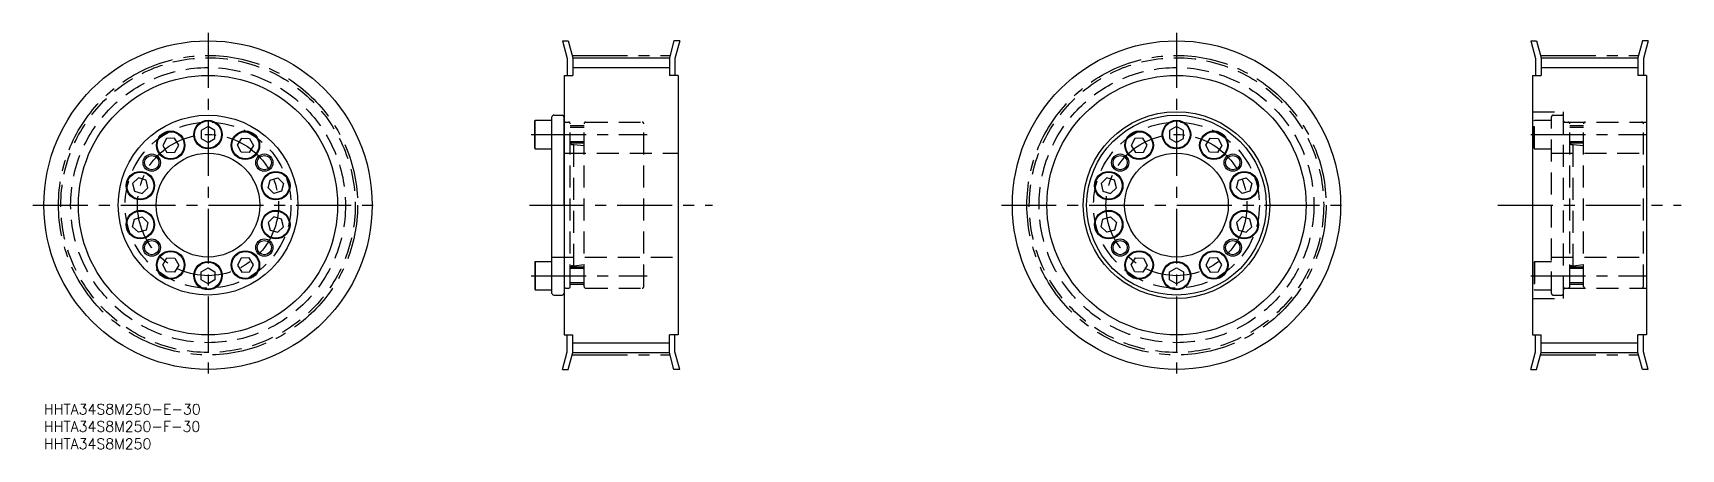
# Model space of a CAD drawing. Extents: x -3 to 474, y -13 to 107.
import ezdxf

# ---------------------------------------------------------------- set-up
doc = ezdxf.new("R2010")
doc.units = 0
doc.header["$LTSCALE"] = 0.5
doc.linetypes.add('CENTER', pattern=[50.8, 31.75, -6.35, 6.35, -6.35])
doc.linetypes.add('DASHED', pattern=[19.05, 12.7, -6.35])
for name, color, linetype in [('MSM_CENTER', 1, 'CENTER'), ('MSM_CONTINUOUS', 7, 'CONTINUOUS'), ('MSM_DASHED', 4, 'DASHED'), ('MSM_NARROW', 5, 'CONTINUOUS'), ('MSM_PART_NUMBER', 7, 'CONTINUOUS')]:
    doc.layers.add(name, color=color, linetype=linetype)
doc.styles.get("Standard").update_dxf_attribs({"font": 'txt.shx', "height": 3, "bigfont": 'bigfont.shx'})

# ---------------------------------------------------------------- blocks, each defined once
blk = doc.blocks.new('*U2')
at = {"layer": 'MSM_PART_NUMBER'}
blk.add_text('HHTA34S8M250-E-30', height=3, dxfattribs=at).set_placement((0, -3))
blk = doc.blocks.new('*U3')
at = {"layer": 'MSM_PART_NUMBER'}
blk.add_text('HHTA34S8M250-F-30', height=3, dxfattribs=at).set_placement((0, -8))
blk = doc.blocks.new('*U4')
at = {"layer": 'MSM_PART_NUMBER'}
blk.add_text('HHTA34S8M250', height=3, dxfattribs=at).set_placement((0, -13))

msp = doc.modelspace()

# ---------------------------------------------------------------- linework, layer by layer
at = {"layer": 'MSM_CENTER'}
for p, q in [((47.5, 107.26), (47.5, 6.35)), ((327.78, 107.26), (327.78, 6.35)), ((153.03, 100.79), (181.03, 100.79)), ((433.31, 100.79), (461.31, 100.79)), ((141.03, 77.9), (174.63, 77.9)), ((430.31, 77.9), (463.91, 77.9)), ((-3.17, 57.5), (97.49, 57.5)), ((140.53, 57.5), (193.53, 57.5)), ((277.1, 57.5), (377.77, 57.5)), ((420.81, 57.5), (473.81, 57.5)), ((141.03, 37.1), (174.63, 37.1)), ((430.31, 37.1), (463.91, 37.1)), ((153.03, 14.21), (181.03, 14.21)), ((433.31, 14.21), (461.31, 14.21))]:
    msp.add_line(p, q, dxfattribs=at)
for centre, radius in [((47.5, 57.5), 43.29), ((327.78, 57.5), 43.29), ((47.5, 57.5), 20.4), ((327.78, 57.5), 20.4)]:
    msp.add_circle(centre, radius, dxfattribs=at)
at = {"layer": 'MSM_CONTINUOUS'}
for p, q in [((150.06, 105), (151.43, 99.89)), ((150.06, 105), (151.72, 105)), ((151.72, 105), (153.03, 100.1)), ((182.34, 105), (181.03, 100.1)), ((184, 105), (182.34, 105)), ((184, 105), (182.63, 99.89)), ((430.34, 105), (431.71, 99.89)), ((430.34, 105), (431.99, 105)), ((431.99, 105), (433.31, 100.1)), ((462.62, 105), (461.31, 100.1)), ((464.27, 105), (462.62, 105)), ((464.27, 105), (462.91, 99.89)), ((151.43, 99.89), (151.43, 95)), ((153.03, 100.1), (181.03, 100.1)), ((153.03, 100.1), (153.03, 95)), ((181.03, 100.1), (181.03, 95)), ((182.63, 99.89), (182.63, 95)), ((431.71, 99.89), (431.71, 95)), ((433.31, 100.1), (461.31, 100.1)), ((433.31, 100.1), (433.31, 95)), ((461.31, 100.1), (461.31, 95)), ((462.91, 99.89), (462.91, 95)), ((150.53, 95), (150.53, 20)), ((150.53, 95), (153.03, 95)), ((183.53, 95), (181.03, 95)), ((183.53, 95), (183.53, 20)), ((430.81, 95), (430.81, 20)), ((430.81, 95), (433.31, 95)), ((463.81, 95), (461.31, 95)), ((463.81, 95), (463.81, 20)), ((142.03, 81.82), (142.15, 82.02)), ((142.03, 73.98), (142.03, 81.82)), ((142.15, 73.77), (142.15, 82.02)), ((142.15, 82.02), (147.03, 82.02)), ((147.03, 32), (147.03, 83)), ((147.53, 83.5), (150.03, 83.5)), ((150.53, 57.5), (150.53, 83)), ((35.47, 76.76), (34.38, 74.72)), ((37.77, 76.84), (35.47, 76.76)), ((39, 74.88), (37.77, 76.84)), ((47.5, 80.21), (45.5, 79.05)), ((45.5, 79.05), (45.5, 76.75)), ((45.5, 76.75), (47.5, 75.59)), ((49.5, 79.05), (47.5, 80.21)), ((47.5, 75.59), (49.5, 76.75)), ((49.5, 76.75), (49.5, 79.05)), ((56, 74.88), (57.23, 76.84)), ((57.23, 76.84), (59.53, 76.76)), ((59.53, 76.76), (60.62, 74.72)), ((315.74, 76.76), (314.66, 74.72)), ((318.05, 76.84), (315.74, 76.76)), ((319.27, 74.88), (318.05, 76.84)), ((327.78, 80.21), (325.78, 79.05)), ((325.78, 79.05), (325.78, 76.75)), ((325.78, 76.75), (327.78, 75.59)), ((329.78, 79.05), (327.78, 80.21)), ((327.78, 75.59), (329.78, 76.75)), ((329.78, 76.75), (329.78, 79.05)), ((336.28, 74.88), (337.5, 76.84)), ((337.5, 76.84), (339.81, 76.76)), ((339.81, 76.76), (340.9, 74.72)), ((34.38, 74.72), (35.61, 72.76)), ((35.61, 72.76), (37.91, 72.84)), ((37.91, 72.84), (39, 74.88)), ((57.09, 72.84), (56, 74.88)), ((59.39, 72.76), (57.09, 72.84)), ((60.62, 74.72), (59.39, 72.76)), ((142.03, 73.98), (142.15, 73.77)), ((142.15, 73.77), (147.03, 73.77)), ((314.66, 74.72), (315.88, 72.76)), ((315.88, 72.76), (318.19, 72.84)), ((318.19, 72.84), (319.27, 74.88)), ((337.36, 72.84), (336.28, 74.88)), ((339.67, 72.76), (337.36, 72.84)), ((340.9, 74.72), (339.67, 72.76)), ((147.03, 70.25), (147.03, 70.25)), ((27.33, 65.36), (25.67, 63.76)), ((25.67, 63.76), (26.23, 61.52)), ((29.55, 64.73), (27.33, 65.36)), ((28.45, 60.88), (30.11, 62.49)), ((30.11, 62.49), (29.55, 64.73)), ((64.89, 62.49), (65.45, 64.73)), ((66.55, 60.88), (64.89, 62.49)), ((65.45, 64.73), (67.67, 65.36)), ((67.67, 65.36), (69.33, 63.76)), ((69.33, 63.76), (68.77, 61.52)), ((307.61, 65.36), (305.95, 63.76)), ((305.95, 63.76), (306.51, 61.52)), ((309.83, 64.73), (307.61, 65.36)), ((308.73, 60.88), (310.39, 62.49)), ((310.39, 62.49), (309.83, 64.73)), ((345.17, 62.49), (345.73, 64.73)), ((346.83, 60.88), (345.17, 62.49)), ((345.73, 64.73), (347.95, 65.36)), ((347.95, 65.36), (349.61, 63.76)), ((349.61, 63.76), (349.05, 61.52)), ((26.23, 61.52), (28.45, 60.88)), ((68.77, 61.52), (66.55, 60.88)), ((306.51, 61.52), (308.73, 60.88)), ((349.05, 61.52), (346.83, 60.88)), ((25.67, 51.24), (26.23, 53.48)), ((26.23, 53.48), (28.45, 54.12)), ((28.45, 54.12), (30.11, 52.51)), ((30.11, 52.51), (29.55, 50.27)), ((66.55, 54.12), (64.89, 52.51)), ((64.89, 52.51), (65.45, 50.27)), ((68.77, 53.48), (66.55, 54.12)), ((69.33, 51.24), (68.77, 53.48)), ((305.95, 51.24), (306.51, 53.48)), ((306.51, 53.48), (308.73, 54.12)), ((308.73, 54.12), (310.39, 52.51)), ((310.39, 52.51), (309.83, 50.27)), ((346.83, 54.12), (345.17, 52.51)), ((345.17, 52.51), (345.73, 50.27)), ((349.05, 53.48), (346.83, 54.12)), ((349.61, 51.24), (349.05, 53.48)), ((27.33, 49.64), (25.67, 51.24)), ((29.55, 50.27), (27.33, 49.64)), ((65.45, 50.27), (67.67, 49.64)), ((67.67, 49.64), (69.33, 51.24)), ((307.61, 49.64), (305.95, 51.24)), ((309.83, 50.27), (307.61, 49.64)), ((345.73, 50.27), (347.95, 49.64)), ((347.95, 49.64), (349.61, 51.24)), ((34.38, 40.28), (35.61, 42.24)), ((35.47, 38.24), (34.38, 40.28)), ((37.77, 38.16), (35.47, 38.24)), ((35.61, 42.24), (37.91, 42.16)), ((39, 40.12), (37.77, 38.16)), ((37.91, 42.16), (39, 40.12)), ((45.5, 38.25), (47.5, 39.41)), ((45.5, 35.95), (45.5, 38.25)), ((47.5, 39.41), (49.5, 38.25)), ((49.5, 38.25), (49.5, 35.95)), ((57.09, 42.16), (56, 40.12)), ((56, 40.12), (57.23, 38.16)), ((59.39, 42.24), (57.09, 42.16)), ((57.23, 38.16), (59.53, 38.24)), ((60.62, 40.28), (59.39, 42.24)), ((59.53, 38.24), (60.62, 40.28)), ((142.03, 41.02), (142.15, 41.22)), ((142.03, 41.02), (142.03, 33.18)), ((142.15, 41.22), (142.15, 32.97)), ((142.15, 41.22), (147.03, 41.22)), ((314.66, 40.28), (315.88, 42.24)), ((315.74, 38.24), (314.66, 40.28)), ((318.05, 38.16), (315.74, 38.24)), ((315.88, 42.24), (318.19, 42.16)), ((319.27, 40.12), (318.05, 38.16)), ((318.19, 42.16), (319.27, 40.12)), ((325.78, 38.25), (327.78, 39.41)), ((325.78, 35.95), (325.78, 38.25)), ((327.78, 39.41), (329.78, 38.25)), ((329.78, 38.25), (329.78, 35.95)), ((337.36, 42.16), (336.28, 40.12)), ((336.28, 40.12), (337.5, 38.16)), ((339.67, 42.24), (337.36, 42.16)), ((337.5, 38.16), (339.81, 38.24)), ((340.9, 40.28), (339.67, 42.24)), ((339.81, 38.24), (340.9, 40.28)), ((47.5, 34.79), (45.5, 35.95)), ((49.5, 35.95), (47.5, 34.79)), ((327.78, 34.79), (325.78, 35.95)), ((329.78, 35.95), (327.78, 34.79)), ((142.03, 33.18), (142.15, 32.97)), ((142.15, 32.97), (147.03, 32.97)), ((147.53, 31.5), (150.03, 31.5)), ((150.53, 20), (153.03, 20)), ((151.43, 15.11), (151.43, 20)), ((153.03, 14.89), (153.03, 20)), ((183.53, 20), (181.03, 20)), ((181.03, 14.89), (181.03, 20)), ((182.63, 15.11), (182.63, 20)), ((430.81, 20), (433.31, 20)), ((431.71, 15.11), (431.71, 20)), ((433.31, 14.89), (433.31, 20)), ((463.81, 20), (461.31, 20)), ((461.31, 14.89), (461.31, 20)), ((462.91, 15.11), (462.91, 20)), ((150.06, 10), (151.43, 15.11)), ((151.72, 10), (153.03, 14.89)), ((153.03, 14.89), (181.03, 14.89)), ((182.34, 10), (181.03, 14.89)), ((184, 10), (182.63, 15.11)), ((430.34, 10), (431.71, 15.11)), ((431.99, 10), (433.31, 14.89)), ((433.31, 14.89), (461.31, 14.89)), ((462.62, 10), (461.31, 14.89)), ((464.27, 10), (462.91, 15.11)), ((150.06, 10), (151.72, 10)), ((184, 10), (182.34, 10)), ((430.34, 10), (431.99, 10)), ((464.27, 10), (462.62, 10))]:
    msp.add_line(p, q, dxfattribs=at)
for centre, radius in [((47.5, 57.5), 47.5), ((327.78, 57.5), 47.5), ((47.5, 57.5), 37.5), ((327.78, 57.5), 37.5), ((47.5, 57.5), 26), ((47.5, 77.9), 4.12), ((47.5, 77.9), 3.92), ((327.78, 57.5), 27), ((327.78, 57.5), 26), ((327.78, 77.9), 4.12), ((327.78, 77.9), 3.92), ((36.69, 74.8), 4.12), ((36.69, 74.8), 3.92), ((58.31, 74.8), 4.12), ((58.31, 74.8), 3.92), ((316.97, 74.8), 4.12), ((316.97, 74.8), 3.92), ((338.59, 74.8), 4.12), ((338.59, 74.8), 3.92), ((31.21, 69.78), 2.07), ((47.5, 57.5), 15), ((63.79, 69.78), 2.07), ((311.48, 69.78), 2.07), ((327.78, 57.5), 15), ((344.07, 69.78), 2.07), ((27.89, 63.12), 4.12), ((27.89, 63.12), 3.92), ((67.11, 63.12), 4.12), ((67.11, 63.12), 3.92), ((308.17, 63.12), 4.12), ((308.17, 63.12), 3.92), ((347.39, 63.12), 4.12), ((347.39, 63.12), 3.92), ((27.89, 51.88), 4.12), ((27.89, 51.88), 3.92), ((67.11, 51.88), 4.12), ((67.11, 51.88), 3.92), ((308.17, 51.88), 4.12), ((308.17, 51.88), 3.92), ((347.39, 51.88), 4.12), ((347.39, 51.88), 3.92), ((31.21, 45.22), 2.07), ((36.69, 40.2), 4.12), ((36.69, 40.2), 3.92), ((58.31, 40.2), 4.12), ((58.31, 40.2), 3.92), ((63.79, 45.22), 2.07), ((311.48, 45.22), 2.07), ((316.97, 40.2), 4.12), ((316.97, 40.2), 3.92), ((338.59, 40.2), 4.12), ((338.59, 40.2), 3.92), ((344.07, 45.22), 2.07), ((47.5, 37.1), 4.12), ((47.5, 37.1), 3.92), ((327.78, 37.1), 4.12), ((327.78, 37.1), 3.92)]:
    msp.add_circle(centre, radius, dxfattribs=at)
for centre, start, end in [((147.53, 83), 90, 180.0009), ((150.03, 83), 0, 90), ((147.53, 32), 179.9991, 270), ((150.03, 32), 270, 0)]:
    msp.add_arc(centre, 0.5, start, end, dxfattribs=at)
at = {"layer": 'MSM_DASHED'}
for p, q in [((150.94, 81.5), (151.83, 81.5)), ((156.83, 81.5), (173.13, 81.5)), ((430.81, 84.5), (439.81, 84.5)), ((431.31, 81.82), (431.42, 82.02)), ((431.31, 73.98), (431.31, 81.82)), ((431.42, 73.77), (431.42, 82.02)), ((431.42, 82.02), (436.31, 82.02)), ((436.31, 32), (436.31, 83)), ((436.81, 83.5), (439.31, 83.5)), ((439.81, 30.5), (439.81, 84.5)), ((439.81, 81.5), (463.81, 81.5)), ((152.33, 34), (152.33, 81)), ((156.33, 80.4), (152.33, 80.4)), ((156.33, 79.97), (152.33, 79.97)), ((156.33, 34), (156.33, 81)), ((173.63, 34), (173.63, 81)), ((441.61, 34), (441.61, 81)), ((445.61, 80.4), (441.61, 80.4)), ((445.61, 79.97), (441.61, 79.97)), ((445.61, 34), (445.61, 81)), ((462.91, 34), (462.91, 81)), ((150.53, 72.5), (183.53, 72.5)), ((156.33, 75.83), (152.33, 75.83)), ((156.33, 75.4), (152.33, 75.4)), ((152.93, 75.02), (153.33, 75.02)), ((153.33, 39.98), (153.33, 75.02)), ((153.33, 75.02), (156.33, 74.69)), ((431.31, 73.98), (431.42, 73.77)), ((431.42, 73.77), (436.31, 73.77)), ((436.31, 72.5), (462.91, 72.5)), ((445.61, 75.83), (441.61, 75.83)), ((445.61, 75.4), (441.61, 75.4)), ((442.21, 75.02), (442.61, 75.02)), ((442.61, 39.98), (442.61, 75.02)), ((442.61, 75.02), (445.61, 74.69)), ((436.31, 70.25), (436.31, 70.25)), ((147.03, 42.5), (183.53, 42.5)), ((156.33, 39.6), (152.33, 39.6)), ((156.33, 39.17), (152.33, 39.17)), ((152.93, 39.98), (153.33, 39.98)), ((153.33, 39.98), (156.33, 40.31)), ((431.31, 41.02), (431.42, 41.22)), ((431.31, 41.02), (431.31, 33.18)), ((431.42, 41.22), (431.42, 32.97)), ((431.42, 41.22), (436.31, 41.22)), ((436.31, 42.5), (462.91, 42.5)), ((445.61, 39.6), (441.61, 39.6)), ((445.61, 39.17), (441.61, 39.17)), ((442.21, 39.98), (442.61, 39.98)), ((442.61, 39.98), (445.61, 40.31)), ((150.94, 33.5), (151.83, 33.5)), ((156.33, 35.03), (152.33, 35.03)), ((156.33, 34.6), (152.33, 34.6)), ((156.83, 33.5), (173.13, 33.5)), ((439.81, 33.5), (463.81, 33.5)), ((445.61, 35.03), (441.61, 35.03)), ((445.61, 34.6), (441.61, 34.6)), ((430.81, 30.5), (439.81, 30.5)), ((431.31, 33.18), (431.42, 32.97)), ((431.42, 32.97), (436.31, 32.97)), ((436.81, 31.5), (439.31, 31.5))]:
    msp.add_line(p, q, dxfattribs=at)
for centre, radius in [((47.5, 57.5), 42.6), ((47.5, 57.5), 39.77), ((327.78, 57.5), 42.6), ((327.78, 57.5), 39.77), ((47.5, 57.5), 24), ((327.78, 57.5), 24)]:
    msp.add_circle(centre, radius, dxfattribs=at)
for centre, radius, start, end in [((150.94, 81.91), 0.41, 180, 270), ((151.83, 81), 0.5, 0, 90), ((156.83, 81), 0.5, 90, 180), ((173.13, 81), 0.5, 0, 90), ((436.81, 83), 0.5, 90, 180.0009), ((439.31, 83), 0.5, 0, 90), ((440.22, 81.91), 0.41, 180, 270), ((441.11, 81), 0.5, 0, 90), ((446.11, 81), 0.5, 90, 180), ((462.41, 81), 0.5, 0, 90), ((152.93, 75.62), 0.6, 180, 270), ((442.21, 75.62), 0.6, 180, 270), ((152.93, 39.38), 0.6, 90, 180), ((442.21, 39.38), 0.6, 90, 180), ((150.94, 33.09), 0.41, 90, 180), ((151.83, 34), 0.5, 270, 0), ((156.83, 34), 0.5, 180, 270), ((173.13, 34), 0.5, 270, 0), ((440.22, 33.09), 0.41, 90, 180), ((441.11, 34), 0.5, 270, 0), ((446.11, 34), 0.5, 180, 270), ((462.41, 34), 0.5, 270, 0), ((436.81, 32), 0.5, 179.9991, 270), ((439.31, 32), 0.5, 270, 0)]:
    msp.add_arc(centre, radius, start, end, dxfattribs=at)
at = {"layer": 'MSM_NARROW'}
for p, q in [((153.03, 97.27), (181.03, 97.27)), ((433.31, 97.27), (461.31, 97.27)), ((153.03, 17.72), (181.03, 17.72)), ((433.31, 17.72), (461.31, 17.72))]:
    msp.add_line(p, q, dxfattribs=at)
for centre in [(31.21, 69.78), (63.79, 69.78), (311.48, 69.78), (344.07, 69.78), (31.21, 45.22), (63.79, 45.22), (311.48, 45.22), (344.07, 45.22)]:
    msp.add_circle(centre, 2.5, dxfattribs=at)

# ---------------------------------------------------------------- block references
at = {"layer": 'MSM_CONTINUOUS'}
for name in ['*U2', '*U3', '*U4']:
    msp.add_blockref(name, (0, 0), dxfattribs=at)

doc.saveas('drawing.dxf')
